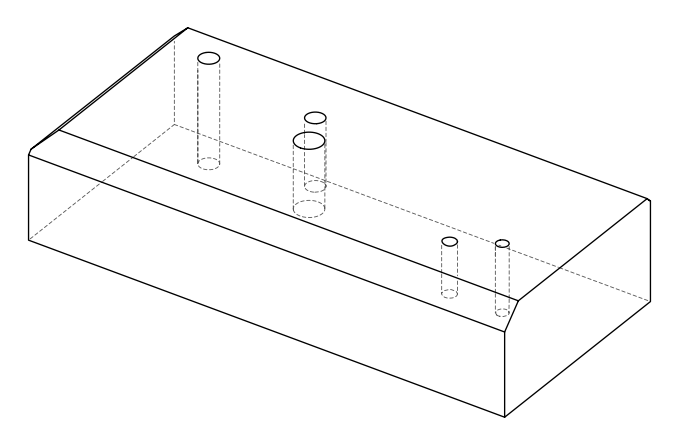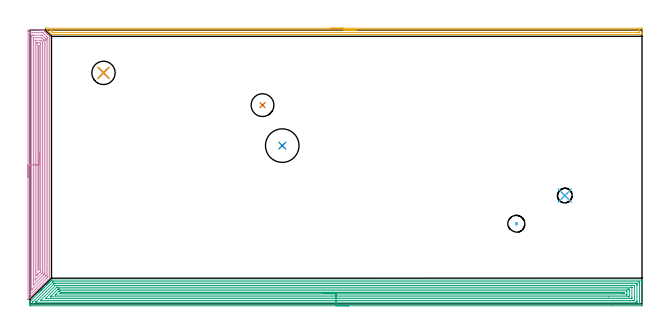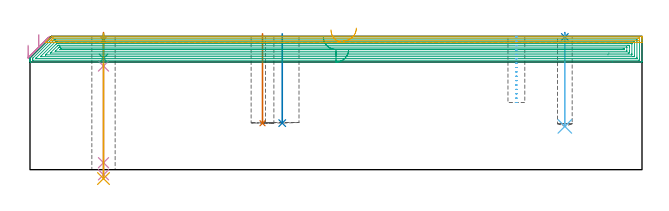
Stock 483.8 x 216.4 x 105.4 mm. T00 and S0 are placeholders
(PLAN: 12 operations, 8 tool changes, 52.5 min)
(1 SPOT_DRILL | STEP1HOLE | NXT0321_9005460120000 | 0.05 min | 182 mm3)
(2 SPOT_DRILL_1 | STEP1POCKET | NXT0321_9005460120000 | 0.03 min | 1 mm3)
(3 DRILL_BLIND_HOLE_INTO_CENTER | STEP1HOLE | NXT0301_087 | 0.08 min | 1509 mm3)
(4 GUN_DRILL_THROUGH_HOLE | STEP1HOLE | UGT0307_008 | 0.54 min | 8440 mm3)
(5 DRILL_TO_ENLARGE_THROUGH_HOLE | STEP1HOLE | UGT0301_253 | 0.46 min | 17836 mm3)
(6 DRILL_BLIND_HOLE_INTO_CENTER_1 | STEP1POCKET | NXT0301_087 | 0.29 min | 7338 mm3)
(7 INDEXABLE_INSERT_DRILL_BLIND_HOLE_FROM_SOLID | STEP1POCKET_1 | NXT0302_007 | 0.28 min | 17387 mm3)
(8 INDEXABLE_INSERT_DRILL_BLIND_HOLE_FROM_SOLID_1 | STEP1POCKET_3 | NXT0302_024 | 0.28 min | 37614 mm3)
(9 AREA_MILL | FG_CHAMFER_SURFACE | UGT0205_001 | 30.73 min | 99664 mm3)
(10 AREA_MILL_1 | FG_CHAMFER_SURFACE_1 | UGT0205_001 | 11.59 min | 29170 mm3)
(11 AREA_MILL_2 | FG_CHAMFER_SURFACE_2 | UGT0205_001 | 7.69 min | 5635 mm3)
(12 MILL_BLIND_HOLE_FROM_SOLID_MATERIAL | STEP1POCKET_2 | UGT0201_129 | Spiral | 0.43 min | 7243 mm3)
(TOOL NXT0321_9005460120000 | NC Spot Drill, 142deg, 12mm, Carbide, Uncoated | D12 PA142 FL30 Z2)
(TOOL NXT0301_087 | Carbide Drill 11.6mm [860.1-1160-058A1-MM 2214] | D11.6 PA140 FL72 Z2)
(TOOL UGT0307_008 | Gun Drill 11 mm | D11 PA130 FL24 Z1)
(TOOL UGT0301_253 | Twist Drill 18.4 mm | D18.4 PA118 FL135 Z2)
(TOOL NXT0302_007 | Index. Insert Drill 18mm [880-D1800L25-05] | D18 PA176 FL90 Z2)
(TOOL NXT0302_024 | Index. Insert Drill 26.5mm [880-D2650L32-03] | D26.5 PA176 FL80 Z2)
(TOOL UGT0205_001 | Chamfer Mill 20 x 3 x 45 deg. | D20 FL50 Z2)
(TOOL UGT0201_129 | Carbide End Mill 11.9 | D11.9 FL15 Z4)
(OP 1 SPOT_DRILL)
G17 G21 G94 G90
T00 M6
G54
G17 G0 G90 X58.1 Y182.6 S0 M3
G43 Z115.4 H0
G94 G81 G98 Z102.4 F250. R108.4
G80
M5
M2
(OP 2 SPOT_DRILL_1)
G17 G21 G94 G90
T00 M6
G54
G17 G0 G90 X422.8 Y85.6 S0 M3
G43 Z115.4 H0
G94 G81 G98 Z104.901 F250. R108.4
G80
M5
M2
(OP 3 DRILL_BLIND_HOLE_INTO_CENTER)
G17 G21 G94 G90
T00 M6
G54
G17 G0 G90 X58.1 Y182.6 S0 M3
G43 Z115.4 H1
G94 G81 G98 Z88. F250. R107.4
G80
M5
M2
(OP 4 GUN_DRILL_THROUGH_HOLE)
G17 G21 G94 G90
T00 M6
G54
G17 G0 G90 X58.1 Y182.6 M8
G43 Z115.4 H0
Z101.732
S716 M3
G94 G1 Z81.937 F125. M26
G4 X.084
Z5.5 F250.
G4 X.084
Z-4.065 F125.
G4 X.084
M5
M9
G0 Z101.732
Z115.4
M2
(OP 5 DRILL_TO_ENLARGE_THROUGH_HOLE)
G17 G21 G94 G90
T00 M6
G54
G17 G0 G90 X58.1 Y182.6 S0 M3
G43 Z115.4 H0
G94 G73 G98 Z-7.028 F250. Q16.061 R107.4
G80
M5
M2
(OP 6 DRILL_BLIND_HOLE_INTO_CENTER_1)
G17 G21 G94 G90
T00 M6
G54
G17 G0 G90 X422.8 Y85.6 S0 M3
G43 Z115.4 H1
G94 G81 G98 Z34.2 F250. R107.4
G80
M5
M2
(OP 7 INDEXABLE_INSERT_DRILL_BLIND_HOLE_FROM_SOLID)
G17 G21 G94 G90
T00 M6
G54
G17 G0 G90 X183.8 Y157.1 S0 M3
G43 Z115.4 H1
G94 G81 G98 Z36.7 F250. R107.4
G80
M5
M2
(OP 8 INDEXABLE_INSERT_DRILL_BLIND_HOLE_FROM_SOLID_1)
G17 G21 G94 G90
T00 M6
G54
G17 G0 G90 X199.4 Y125.1 S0 M3
G43 Z115.4 H1
G94 G81 G98 Z36.8 F250. R107.4
G80
M5
M2
(OP 9 AREA_MILL)
G17 G21 G94 G90
T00 M6
G54
G17 G0 G90 X251.9 Y-1.5 S1061 M3
G43 Z115.4 H0
Z95.1
G94 G1 X251.862 Z94.228 F250.
X251.748 Z93.364
X251.559 Z92.512
X251.297 Z91.68
X250.963 Z90.874
X250.56 Z90.1
X250.092 Z89.364
X249.56 Z88.672
X248.971 Z88.029
X248.328 Z87.44
X247.636 Z86.908
X246.9 Z86.44
X246.126 Z86.037
X245.32 Z85.703
X244.488 Z85.441
X243.636 Z85.252
X242.772 Z85.138
X241.9 Z85.1
X0.622
X0.168 Y-1.494 Z85.102
X0.01 Y-1.49 Z85.105
X0. Y-1.047 Z85.547
Y-0.511 Z86.086
Y-0.166 Z86.43
Y0.371 Z86.967
Y0.716 Z87.31
Y1.52 Z88.119
Y1.598 Z88.196
X0.001 Y1.791 Z88.388
X0.026 Y1.827 Z88.426
X7.113 Y8.913 Z95.512
X8.024 Y9.825 Z96.423
X8.069 Y9.869 Z96.468
X8.272 Y10.073 Z96.672
X8.318 Y10.119 Z96.716
X8.367 Y10.167 Z96.766
X8.562 Y10.363 Z96.962
X8.612 Y10.413 Z97.01
X8.664 Y10.465 Z97.064
X8.852 Y10.653 Z97.252
X8.906 Y10.707 Z97.304
X8.962 Y10.763 Z97.362
X9.142 Y10.943 Z97.542
X9.199 Y11.001 Z97.597
X9.26 Y11.061 Z97.66
X9.432 Y11.233 Z97.832
X9.493 Y11.295 Z97.891
X9.558 Y11.358 Z97.958
X10.452 Y12.252 Z98.851
X11.345 Y13.146 Z99.745
X13.02 Y14.821 Z101.419
X13.133 Y14.934 Z101.53
X13.487 Y15.287 Z101.886
X13.665 Y15.465 Z102.065
X14.194 Y15.996 Z102.591
X14.473 Y16.273 Z102.873
X14.523 Y16.323 Z102.923
X15.076 Y16.878 Z103.473
X15.367 Y17.167 Z103.767
X15.957 Y17.759 Z104.355
X16.282 Y18.082 Z104.682
X16.989 Y18.789 Z105.388
X17.003 Y18.793 Z105.39
X17.601 Y18.8 Z105.4
X483.625
X483.793 Y18.797 Z105.388
X483.8 Y18.795 Z105.386
Y18.445 Z105.045
Y18.156 Z104.756
Y17.466 Z104.061
Y16.239 Z102.836
Y15.702 Z102.297
Y15.089 Z101.684
Y-1.047 Z85.55
X483.797 Y-1.318 Z85.28
X483.79 Y-1.492 Z85.106
X483.614 Y-1.499 Z85.099
X460.558 Y-1.5 Z85.1
X241.9
Y-0.086 Z86.514
X2.409 Y-0.085 Z86.515
X2.327 Y-0.084 Z86.516
X2.037 Y-0.079 Z86.521
X2.01 Y0.016 Z86.616
X2.004 Y0.235 Z86.835
X2.003 Y0.716 Z87.316
X2.005 Y1.114 Z87.714
X2.015 Y1.354 Z87.954
X2.25 Y1.598 Z88.198
X2.328 Y1.678 Z88.278
X17.86 Y17.209 Z103.809
X17.952 Y17.299 Z103.899
X18.011 Y17.352 Z103.952
X18.042 Y17.379 Z103.979
X18.575 Y17.386 Z103.986
X481.391 Y17.385 Z103.985
X481.473 Y17.384 Z103.984
X481.763 Y17.379 Z103.979
X481.79 Y17.284 Z103.884
X481.797 Y17.065 Z103.665
X481.799 Y16.584 Z103.184
X481.8 Y16.181 Z102.781
X481.799 Y0.716 Z87.316
X481.796 Y0.316 Z86.916
X481.787 Y-0.079 Z86.521
X481.391 Y-0.084 Z86.516
X481.309 Y-0.085 Z86.515
X241.9 Y-0.086 Z86.514
Y1.328 Z87.928
X5.09 Y1.329 Z87.929
X4.468 Y1.33 Z87.93
X4.456 Y1.331 Z87.931
X4.454 Y1.333 Z87.933
Y1.343 Z87.943
X4.7 Y1.598 Z88.198
X4.892 Y1.792 Z88.392
X5.09 Y1.991 Z88.591
X18.803 Y15.702 Z102.302
X19. Y15.894 Z102.494
X19.058 Y15.947 Z102.547
X19.081 Y15.965 Z102.565
X19.12 Y15.967 Z102.567
X19.388 Y15.97 Z102.57
X20.009 Y15.971 Z102.571
X20.282 Y15.972 Z102.572
X479.604 Y15.971 Z102.571
X479.695 Y15.97 Z102.57
X479.766 Y15.967 Z102.567
X479.783 Y15.965 Z102.565
X479.79 Y15.95 Z102.55
X479.793 Y15.896 Z102.496
X479.798 Y15.702 Z102.302
X479.8 Y15.509 Z102.109
Y14.821 Z101.421
Y2.286 Z88.886
X479.798 Y1.598 Z88.198
X479.796 Y1.408 Z88.008
X479.791 Y1.345 Z87.945
X479.739 Y1.335 Z87.935
X479.604 Y1.334 Z87.934
X478.982 Y1.329 Z87.929
X241.9 Y1.328 Z87.928
Y2.743 Z89.343
X9.035
X8.664 Y2.744 Z89.344
X8.393 Y2.747 Z89.347
X8.33 Y2.749 Z89.349
X8.35 Y2.789 Z89.389
X8.429 Y2.872 Z89.472
X8.664 Y3.115 Z89.715
X19.488 Y13.939 Z100.539
X19.886 Y14.33 Z100.93
X20.022 Y14.462 Z101.062
X20.13 Y14.55 Z101.15
X20.282 Y14.553 Z101.153
X20.55 Y14.556 Z101.156
X21.175 Y14.557 Z101.157
X21.442
X477.19
X477.666 Y14.554 Z101.154
X477.775 Y14.552 Z101.152
X477.79 Y14.55 Z101.15
X477.793 Y14.53 Z101.13
X477.797 Y14.478 Z101.078
X477.799 Y14.374 Z100.974
X477.8 Y3.377 Z89.977
X477.798 Y2.928 Z89.528
X477.795 Y2.82 Z89.42
X477.79 Y2.767 Z89.367
X477.786 Y2.749 Z89.349
X477.757 Y2.748 Z89.348
X477.547 Y2.745 Z89.345
X476.923 Y2.743 Z89.343
X476.656
X241.9
Y4.157 Z90.757
X12.28
X12.239 Y4.158 Z90.758
X12.193 Y4.161 Z90.761
X12.175 Y4.163 Z90.763
X12.187 Y4.182 Z90.782
X12.201 Y4.2 Z90.8
X12.239 Y4.241 Z90.841
X20.672 Y12.673 Z99.273
X21.059 Y13.058 Z99.658
X21.119 Y13.113 Z99.713
X21.14 Y13.131 Z99.731
X21.175 Y13.136 Z99.736
X21.983 Y13.143 Z99.743
X22.069
X475.222
X475.395 Y13.141 Z99.741
X475.74 Y13.136 Z99.736
X475.792 Y13.132 Z99.732
X475.794 Y13.125 Z99.725
X475.797 Y13.101 Z99.701
X475.799 Y13.058 Z99.658
X475.8 Y12.832 Z99.432
Y5.124 Z91.724
X475.798 Y4.47 Z91.07
X475.793 Y4.242 Z90.842
X475.79 Y4.167 Z90.767
X475.482 Y4.161 Z90.761
X475.309 Y4.158 Z90.758
X456.914 Y4.157 Z90.757
X241.9
Y5.571 Z92.171
X16.15 Y5.572 Z92.172
X16.117 Y5.573 Z92.173
X16.069 Y5.577 Z92.177
X16.04 Y5.581 Z92.181
X16.059 Y5.603 Z92.203
X16.138 Y5.685 Z92.285
X16.453 Y6.005 Z92.605
X16.579 Y6.132 Z92.732
X21.743 Y11.295 Z97.895
X21.905 Y11.456 Z98.056
X22.069 Y11.615 Z98.215
X22.187 Y11.722 Z98.322
X22.296 Y11.724 Z98.324
X22.524 Y11.727 Z98.327
X22.962 Y11.729 Z98.329
X23.416
X472.455
X472.909 Y11.728 Z98.328
X473.348 Y11.725 Z98.325
X473.779 Y11.722 Z98.322
X473.79 Y11.295 Z97.895
X473.798 Y10.851 Z97.451
X473.8 Y10.413 Z97.013
Y9.968 Z96.568
Y7.323 Z93.923
Y6.887 Z93.487
X473.798 Y6.443 Z93.043
X473.791 Y6.005 Z92.605
X473.781 Y5.578 Z92.178
X473.348 Y5.575 Z92.175
X472.894 Y5.572 Z92.172
X457.62 Y5.571 Z92.171
X241.9
Y6.985 Z93.585
X20.282 Y6.986 Z93.586
X20.181
X19.99 Y6.99 Z93.59
X19.908 Y6.992 Z93.592
X19.918 Y7.009 Z93.609
X20.034 Y7.131 Z93.731
X20.157 Y7.258 Z93.858
X20.282 Y7.384 Z93.984
X22.694 Y9.797 Z96.397
X22.962 Y10.065 Z96.665
X23.139 Y10.239 Z96.839
X23.19 Y10.285 Z96.885
X23.216 Y10.307 Z96.907
X23.261 Y10.309 Z96.909
X23.459 Y10.312 Z96.912
X23.856 Y10.315 Z96.915
X23.956
X471.561 Y10.314 Z96.914
X471.662 Y10.313 Z96.913
X471.752 Y10.31 Z96.91
X471.789 Y10.308 Z96.908
X471.794 Y10.287 Z96.887
X471.797 Y10.262 Z96.862
X471.799 Y10.178 Z96.778
Y7.297 Z93.897
X471.797 Y7.14 Z93.74
X471.791 Y7.015 Z93.615
X471.787 Y6.991 Z93.591
X471.782 Y6.989 Z93.589
X471.759 Y6.987 Z93.587
X471.561 Y6.986 Z93.586
X471.461 Y6.985 Z93.585
X241.9
Y8.399 Z94.999
X23.928 Y8.4 Z95.
X23.856 Y8.402 Z95.002
X23.773 Y8.406 Z95.006
X23.816 Y8.462 Z95.062
X23.856 Y8.509 Z95.109
X23.927 Y8.58 Z95.18
X23.998 Y8.65 Z95.25
X24.251 Y8.892 Z95.492
X24.499 Y8.898 Z95.498
X24.75 Y8.9 Z95.5
X468.88
X469.523 Y8.897 Z95.497
X469.774 Y8.893 Z95.493
X469.797 Y8.65 Z95.25
X469.798 Y8.626 Z95.226
X469.774 Y8.407 Z95.007
X469.133 Y8.401 Z95.001
X468.88 Y8.4 Z95.
X468.241
X241.9 Y8.399 Z94.999
X241.028 Z95.038
X240.164 Z95.151
X239.312 Z95.34
X238.48 Z95.603
X237.674 Z95.936
X236.9 Z96.339
X236.164 Z96.808
X235.472 Z97.339
X234.829 Z97.928
X234.24 Z98.572
X233.708 Z99.264
X233.24 Z99.999
X232.837 Z100.773
X232.503 Z101.579
X232.241 Z102.411
X232.052 Z103.263
X231.938 Z104.128
X231.9 Z104.999
G0 Z115.4
M5
M2
(OP 10 AREA_MILL_1)
G17 G21 G94 G90
T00 M6
G54
G17 G0 G90 X-1.5 Y99.85 S1061 M3
G43 Z115.4 H0
Z98.4
G94 G1 Y99.888 Z97.528 F250.
Y100.002 Z96.664
Y100.191 Z95.812
Y100.453 Z94.98
Y100.787 Z94.174
Y101.19 Z93.4
Y101.658 Z92.664
Y102.19 Z91.972
Y102.779 Z91.329
Y103.422 Z90.74
Y104.114 Z90.208
Y104.85 Z89.74
Y105.624 Z89.337
Y106.43 Z89.003
Y107.262 Z88.741
Y108.113 Z88.552
Y108.978 Z88.438
Y109.85 Z88.4
Y215.407
X-1.499 Y215.775 Z88.401
X-1.495 Y216.295 Z88.403
X-1.492 Y216.392 Z88.406
X-0.978 Y216.396 Z88.919
X-0.358 Y216.4 Z89.54
X7. Z96.895
X8.419 Z98.316
X9.659 Z99.554
X10.458 Z100.357
X10.502 Z100.401
X10.546 Y216.398 Z100.444
X10.593 Y216.396 Z100.491
X10.63 Y216.371 Z100.529
X10.756 Y216.244 Z100.656
X10.841 Y216.16 Z100.738
X10.928 Y216.073 Z100.827
X11.049 Y215.951 Z100.949
X11.137 Y215.865 Z101.033
X11.226 Y215.775 Z101.125
X11.343 Y215.658 Z101.242
X11.432 Y215.57 Z101.328
X11.524 Y215.477 Z101.423
X11.636 Y215.365 Z101.535
X11.728 Y215.274 Z101.624
X11.822 Y215.179 Z101.721
X11.929 Y215.072 Z101.828
X12.023 Y214.979 Z101.919
X12.12 Y214.881 Z102.019
X12.222 Y214.778 Z102.121
X12.319 Y214.683 Z102.215
X12.418 Y214.583 Z102.317
X12.515 Y214.485 Z102.414
X12.614 Y214.388 Z102.51
X12.715 Y214.285 Z102.615
X12.808 Y214.192 Z102.708
X12.91 Y214.092 Z102.806
X13.013 Y213.987 Z102.913
X13.101 Y213.899 Z103.001
X13.205 Y213.797 Z103.101
X13.311 Y213.689 Z103.211
X13.394 Y213.606 Z103.294
X13.501 Y213.501 Z103.397
X15.422 Y211.579 Z105.319
X15.459 Y211.541 Z105.354
X15.496 Y211.495 Z105.389
X15.5 Y211.305 Z105.4
Y20.909
X15.499 Y20.295 Z105.385
X15.427 Y20.227 Z105.326
X15.422 Y20.221 Z105.321
X13.875 Y18.674 Z103.774
X12.981 Y17.78 Z102.88
X12.087 Y16.887 Z101.986
X11.193 Y15.993 Z101.092
X10.155 Y14.955 Z100.054
X9.955 Y14.754 Z99.852
X9.853 Y14.652 Z99.751
X9.405 Y14.205 Z99.304
X8.959 Y13.758 Z98.857
X8.411 Y13.211 Z98.31
X8.182 Y12.98 Z98.079
X8.065 Y12.864 Z97.963
X7.539 Y12.339 Z97.438
X7.296 Y12.094 Z97.192
X7.172 Y11.97 Z97.069
X6.667 Y11.467 Z96.567
X6.409 Y11.207 Z96.305
X6.278 Y11.076 Z96.175
X5.795 Y10.595 Z95.695
X5.523 Y10.321 Z95.418
X4.924 Y9.724 Z94.824
X4.636 Y9.434 Z94.532
X4.045 Y8.845 Z93.945
X3.75 Y8.547 Z93.645
X3.148 Y7.948 Z93.048
X2.863 Y7.661 Z92.758
X2.254 Y7.054 Z92.154
X1.977 Y6.774 Z91.871
X1.281 Y6.081 Z91.181
X0.915 Y5.713 Z90.811
X0.364 Y5.164 Z90.264
X0.021 Y4.819 Z89.917
X-0.553 Y4.247 Z89.347
X-1.321 Y3.478 Z88.577
X-1.421 Y3.381 Z88.476
X-1.492 Y3.316 Z88.406
X-1.498 Y3.44 Z88.402
X-1.499 Y3.478 Z88.401
X-1.5 Y109.85 Z88.4
X-0.086 Z89.814
X-0.085 Y214.209 Z89.815
X-0.082 Y214.32 Z89.818
X-0.079 Y214.373 Z89.821
X-0.075 Y214.39 Z89.825
X-0.025 Y214.392 Z89.875
X0.386 Y214.399 Z90.286
X9.25 Z99.15
X9.659 Y214.396 Z99.559
X10.146 Y214.39 Z100.046
X10.552 Y213.999 Z100.452
X13.219 Y211.332 Z103.119
X13.245 Y211.305 Z103.145
X14.083 Y210.42 Z103.983
X14.084 Y210.411 Z103.984
X14.086 Y209.524 Z103.986
Y21.809
X14.079 Y21.364 Z103.979
X13.871 Y21.132 Z103.771
X13.657 Y20.909 Z103.557
X13.431 Y20.681 Z103.331
X13.205 Y20.455 Z103.105
X0.078 Y7.329 Z89.978
X-0.026 Y7.231 Z89.874
X-0.06 Y7.201 Z89.84
X-0.079 Y7.195 Z89.821
X-0.082 Y7.287 Z89.818
X-0.086 Y7.495 Z89.814
Y109.85
X1.328 Z91.228
X1.329 Y211.305 Z91.229
X1.33 Y211.66 Z91.23
X1.333 Y212.199 Z91.233
X1.335 Y212.368 Z91.235
X1.491 Y212.391 Z91.391
X1.681 Y212.395 Z91.581
X2.369 Y212.4 Z92.269
X2.568 Z92.468
X8.773 Y212.399 Z98.673
X9.464 Y212.396 Z99.364
X9.659 Y212.39 Z99.559
X9.717 Y212.371 Z99.617
X9.778 Y212.315 Z99.678
X9.9 Y212.199 Z99.8
X11.689 Y210.411 Z101.589
X12.319 Y209.775 Z102.219
X12.568 Y209.517 Z102.468
X12.649 Y209.426 Z102.549
X12.665 Y209.381 Z102.565
X12.667 Y209.339 Z102.567
X12.67 Y209.164 Z102.57
X12.671 Y208.624 Z102.571
Y208.268
Y22.697
X12.67 Y22.519 Z102.57
X12.667 Y22.431 Z102.567
X12.665 Y22.389 Z102.565
X12.651 Y22.362 Z102.551
X12.319 Y22.02 Z102.219
X12.212 Y21.911 Z102.112
X1.53 Y11.229 Z91.43
X1.376 Y11.076 Z91.276
X1.358 Y11.063 Z91.258
X1.347 Y11.056 Z91.247
X1.336 Y11.076 Z91.236
X1.334 Y11.116 Z91.234
X1.33 Y11.43 Z91.23
X1.329 Y11.97 Z91.229
X1.328 Y12.326 Z91.228
Y109.85
X2.743 Z92.643
Y209.517
X2.745 Y210.233 Z92.645
X2.747 Y210.337 Z92.647
X2.75 Y210.39 Z92.65
X2.798 Y210.392 Z92.698
X3.017 Y210.396 Z92.917
X3.454 Y210.4 Z93.354
X6.114 Z96.014
X8.784 Z98.684
X9.22 Y210.39 Z99.12
X9.659 Y209.98 Z99.559
X10.132 Y209.517 Z100.032
X10.546 Y209.105 Z100.446
X11.026 Y208.624 Z100.926
X11.187 Y208.456 Z101.087
X11.243 Y208.396 Z101.143
X11.25 Y208.353 Z101.15
X11.252 Y208.265 Z101.152
X11.257 Y207.907 Z101.157
Y24.485
X11.256 Y23.769 Z101.156
X11.254 Y23.591 Z101.154
X11.25 Y23.416 Z101.15
X11.138 Y23.297 Z101.038
X10.99 Y23.143 Z100.89
X10.548 Y22.697 Z100.448
X2.909 Y15.058 Z92.809
X2.828 Y14.979 Z92.728
X2.754 Y14.911 Z92.654
X2.75 Y14.91 Z92.65
X2.747 Y14.914 Z92.647
X2.744 Y14.951 Z92.644
X2.743 Y15.007 Z92.643
Y15.369
Y109.85
X4.157 Z94.057
Y208.1
X4.158 Y208.224 Z94.058
X4.161 Y208.322 Z94.061
X4.164 Y208.382 Z94.064
X4.176 Y208.39 Z94.076
X4.341 Y208.395 Z94.241
X4.563 Y208.399 Z94.463
X8.109 Z98.009
X8.773 Y208.39 Z98.673
X8.813 Y208.373 Z98.713
X8.857 Y208.336 Z98.757
X8.946 Y208.253 Z98.846
X9.121 Y208.08 Z99.021
X9.472 Y207.73 Z99.372
X9.659 Y207.538 Z99.559
X9.828 Y207.362 Z99.728
X9.838 Y207.021 Z99.738
X9.841 Y206.836 Z99.741
X9.843 Y206.651 Z99.743
X9.842 Y25.194 Z99.742
X9.836 Y24.485 Z99.736
X9.834 Y24.444 Z99.734
X9.808 Y24.412 Z99.708
X9.771 Y24.372 Z99.671
X9.659 Y24.258 Z99.559
X9.327 Y23.925 Z99.227
X4.341 Y18.939 Z94.241
X4.249 Y18.852 Z94.149
X4.188 Y18.798 Z94.088
X4.163 Y18.782 Z94.063
X4.161 Y18.813 Z94.061
X4.159 Y18.936 Z94.059
X4.157 Y19.121 Z94.057
Y19.307
Y109.85
X5.571 Z95.471
Y205.942
X5.572 Y206.215 Z95.472
X5.574 Y206.352 Z95.474
X5.577 Y206.383 Z95.477
X5.58 Y206.39 Z95.48
X5.595 Y206.393 Z95.495
X5.661 Y206.399 Z95.561
X7.433 Z97.333
X7.887 Y206.396 Z97.787
X8.329 Y206.39 Z98.229
X8.385 Y206.355 Z98.285
X8.422 Y206.296 Z98.322
X8.425 Y205.942 Z98.325
X8.428 Y205.396 Z98.328
Y26.272
X8.425 Y25.729 Z98.325
X8.422 Y25.553 Z98.322
X8.413 Y25.473 Z98.313
X8.326 Y25.378 Z98.226
X8.107 Y25.156 Z98.007
X7.887 Y24.934 Z97.787
X5.648 Y22.697 Z95.548
X5.623 Y22.675 Z95.523
X5.613 Y22.669 Z95.513
X5.578 Y22.656 Z95.478
X5.576 Y22.697 Z95.476
X5.574 Y22.788 Z95.474
X5.571 Y23.243 Z95.471
Y23.591
Y109.85
X6.985 Z96.885
X6.986 Y204.168 Z96.886
X7. Y204.289 Z96.9
X7.014 Y204.154 Z96.914
X7.015 Y204.14 Z96.915
X7.014 Y27.152 Z96.914
X7. Y26.813 Z96.9
X6.986 Y27.166 Z96.886
X6.985 Y27.181 Z96.885
Y109.85
Y110.722 Z96.923
Y111.586 Z97.037
Y112.438 Z97.226
Y113.27 Z97.488
Y114.076 Z97.822
Y114.85 Z98.225
Y115.586 Z98.694
Y116.278 Z99.225
Y116.921 Z99.814
Y117.51 Z100.457
Y118.041 Z101.15
Y118.51 Z101.885
Y118.913 Z102.659
Y119.247 Z103.465
Y119.509 Z104.297
Y119.698 Z105.149
Y119.812 Z106.014
Y119.85 Z106.885
G0 Z115.4
M5
M2
(OP 11 AREA_MILL_2)
G17 G21 G94 G90
T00 M6
G54
G17 G0 G90 X237.95 Y217.9 S1061 M3
G43 Z115.4 H0
Z110.5
G94 G1 X237.988 Z109.628 F250.
X238.102 Z108.764
X238.291 Z107.912
X238.553 Z107.08
X238.887 Z106.274
X239.29 Z105.5
X239.758 Z104.764
X240.29 Z104.072
X240.879 Z103.429
X241.522 Z102.84
X242.214 Z102.308
X242.95 Z101.84
X243.724 Z101.437
X244.53 Z101.103
X245.362 Z100.841
X246.213 Z100.652
X247.078 Z100.538
X247.95 Z100.5
X483.168
X483.451 Y217.898
X483.79 Y217.894 Z100.503
X483.8 Y217.623 Z100.773
Y215.885 Z102.51
Y214.506 Z103.89
Y214.146 Z104.248
Y213.427 Z104.972
Y213.23 Z105.17
X483.799 Y213.114 Z105.278
X483.797 Y213.055 Z105.336
X483.79 Y213.003 Z105.388
X483.615 Y213. Z105.4
X17.204
X17.005 Y213.003 Z105.389
X16.916 Y213.083 Z105.314
X14.115 Y215.885 Z102.515
X12.285 Y217.714 Z100.684
X12.253 Y217.745 Z100.652
X12.19 Y217.808 Z100.587
X12.118 Y217.89 Z100.501
X12.145 Y217.895 Z100.498
X12.173 Y217.898
X12.214 Y217.899 Z100.499
X12.269
X247.95 Y217.9 Z100.5
Y216.486 Z101.914
X481.379 Y216.485 Z101.915
X481.657 Y216.484 Z101.916
X481.747 Y216.481 Z101.919
X481.786 Y216.479 Z101.921
X481.79 Y216.459 Z101.941
X481.797 Y216.348 Z102.052
X481.799 Y215.885 Z102.515
X481.8 Y215.476 Z102.924
Y215.015 Z103.385
X481.798 Y214.608 Z103.792
X481.793 Y214.471 Z103.929
X481.79 Y214.426 Z103.974
X481.764 Y214.421 Z103.979
X481.688 Y214.419 Z103.981
X481.379 Y214.415 Z103.985
X481.103 Y214.414 Z103.986
X480.485
X18.717
X18.098 Y214.417 Z103.983
X18.058 Y214.419 Z103.981
X18.04 Y214.422 Z103.978
X18.019 Y214.44 Z103.96
X17.931 Y214.522 Z103.878
X17.762 Y214.688 Z103.712
X17.434 Y215.015 Z103.385
X16.31 Y216.143 Z102.257
X15.988 Y216.474 Z101.926
X16.31 Y216.48 Z101.92
X16.587 Y216.484 Z101.916
X17.204 Y216.485 Z101.915
X17.48 Y216.486 Z101.914
X247.95
X248.822 Z101.952
X249.686 Z102.066
X250.538 Z102.255
X251.37 Z102.517
X252.176 Z102.851
X252.95 Z103.254
X253.686 Z103.723
X254.378 Z104.254
X255.021 Z104.843
X255.61 Z105.486
X256.141 Z106.179
X256.61 Z106.914
X257.013 Z107.688
X257.347 Z108.494
X257.609 Z109.326
X257.798 Z110.178
X257.912 Z111.043
X257.95 Z111.914
G0 Z115.4
M5
M2
(OP 12 MILL_BLIND_HOLE_FROM_SOLID_MATERIAL)
G17 G21 G94 G90
T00 M6
G54
G17 G0 G90 X384.5 Y63.3 S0 M3
G43 Z115.4 H0
Z104.944
G94 G3 X384.85 Y63.65 R0.35 F250.
X384.5 Y64. R0.35
X383.8 Y63.3 R0.7
X384.5 Y64. R-0.7
X384.15 Y63.65 R0.35
X384.5 Y63.3 R0.35
G0 Z101.488
G3 X384.85 Y63.65 R0.35
X384.5 Y64. R0.35
X383.8 Y63.3 R0.7
X384.5 Y64. R-0.7
X384.15 Y63.65 R0.35
X384.5 Y63.3 R0.35
G0 Z98.031
G3 X384.85 Y63.65 R0.35
X384.5 Y64. R0.35
X383.8 Y63.3 R0.7
X384.5 Y64. R-0.7
X384.15 Y63.65 R0.35
X384.5 Y63.3 R0.35
G0 Z94.575
G3 X384.85 Y63.65 R0.35
X384.5 Y64. R0.35
X383.8 Y63.3 R0.7
X384.5 Y64. R-0.7
X384.15 Y63.65 R0.35
X384.5 Y63.3 R0.35
G0 Z91.119
G3 X384.85 Y63.65 R0.35
X384.5 Y64. R0.35
X383.8 Y63.3 R0.7
X384.5 Y64. R-0.7
X384.15 Y63.65 R0.35
X384.5 Y63.3 R0.35
G0 Z87.663
G3 X384.85 Y63.65 R0.35
X384.5 Y64. R0.35
X383.8 Y63.3 R0.7
X384.5 Y64. R-0.7
X384.15 Y63.65 R0.35
X384.5 Y63.3 R0.35
G0 Z84.206
G3 X384.85 Y63.65 R0.35
X384.5 Y64. R0.35
X383.8 Y63.3 R0.7
X384.5 Y64. R-0.7
X384.15 Y63.65 R0.35
X384.5 Y63.3 R0.35
G0 Z80.75
G3 X384.85 Y63.65 R0.35
X384.5 Y64. R0.35
X383.8 Y63.3 R0.7
X384.5 Y64. R-0.7
X384.15 Y63.65 R0.35
X384.5 Y63.3 R0.35
G0 Z77.294
G3 X384.85 Y63.65 R0.35
X384.5 Y64. R0.35
X383.8 Y63.3 R0.7
X384.5 Y64. R-0.7
X384.15 Y63.65 R0.35
X384.5 Y63.3 R0.35
G0 Z73.838
G3 X384.85 Y63.65 R0.35
X384.5 Y64. R0.35
X383.8 Y63.3 R0.7
X384.5 Y64. R-0.7
X384.15 Y63.65 R0.35
X384.5 Y63.3 R0.35
G0 Z70.381
G3 X384.85 Y63.65 R0.35
X384.5 Y64. R0.35
X383.8 Y63.3 R0.7
X384.5 Y64. R-0.7
X384.15 Y63.65 R0.35
X384.5 Y63.3 R0.35
G0 Z66.925
G3 X384.85 Y63.65 R0.35
X384.5 Y64. R0.35
X383.8 Y63.3 R0.7
X384.5 Y64. R-0.7
X384.15 Y63.65 R0.35
X384.5 Y63.3 R0.35
G0 Z63.469
G3 X384.85 Y63.65 R0.35
X384.5 Y64. R0.35
X383.8 Y63.3 R0.7
X384.5 Y64. R-0.7
X384.15 Y63.65 R0.35
X384.5 Y63.3 R0.35
G0 Z60.013
G3 X384.85 Y63.65 R0.35
X384.5 Y64. R0.35
X383.8 Y63.3 R0.7
X384.5 Y64. R-0.7
X384.15 Y63.65 R0.35
X384.5 Y63.3 R0.35
G0 Z56.556
G3 X384.85 Y63.65 R0.35
X384.5 Y64. R0.35
X383.8 Y63.3 R0.7
X384.5 Y64. R-0.7
X384.15 Y63.65 R0.35
X384.5 Y63.3 R0.35
G0 Z53.1
G3 X384.85 Y63.65 R0.35
X384.5 Y64. R0.35
X383.8 Y63.3 R0.7
X384.5 Y64. R-0.7
X384.15 Y63.65 R0.35
X384.5 Y63.3 R0.35
G0 Z115.4
M5
M2
